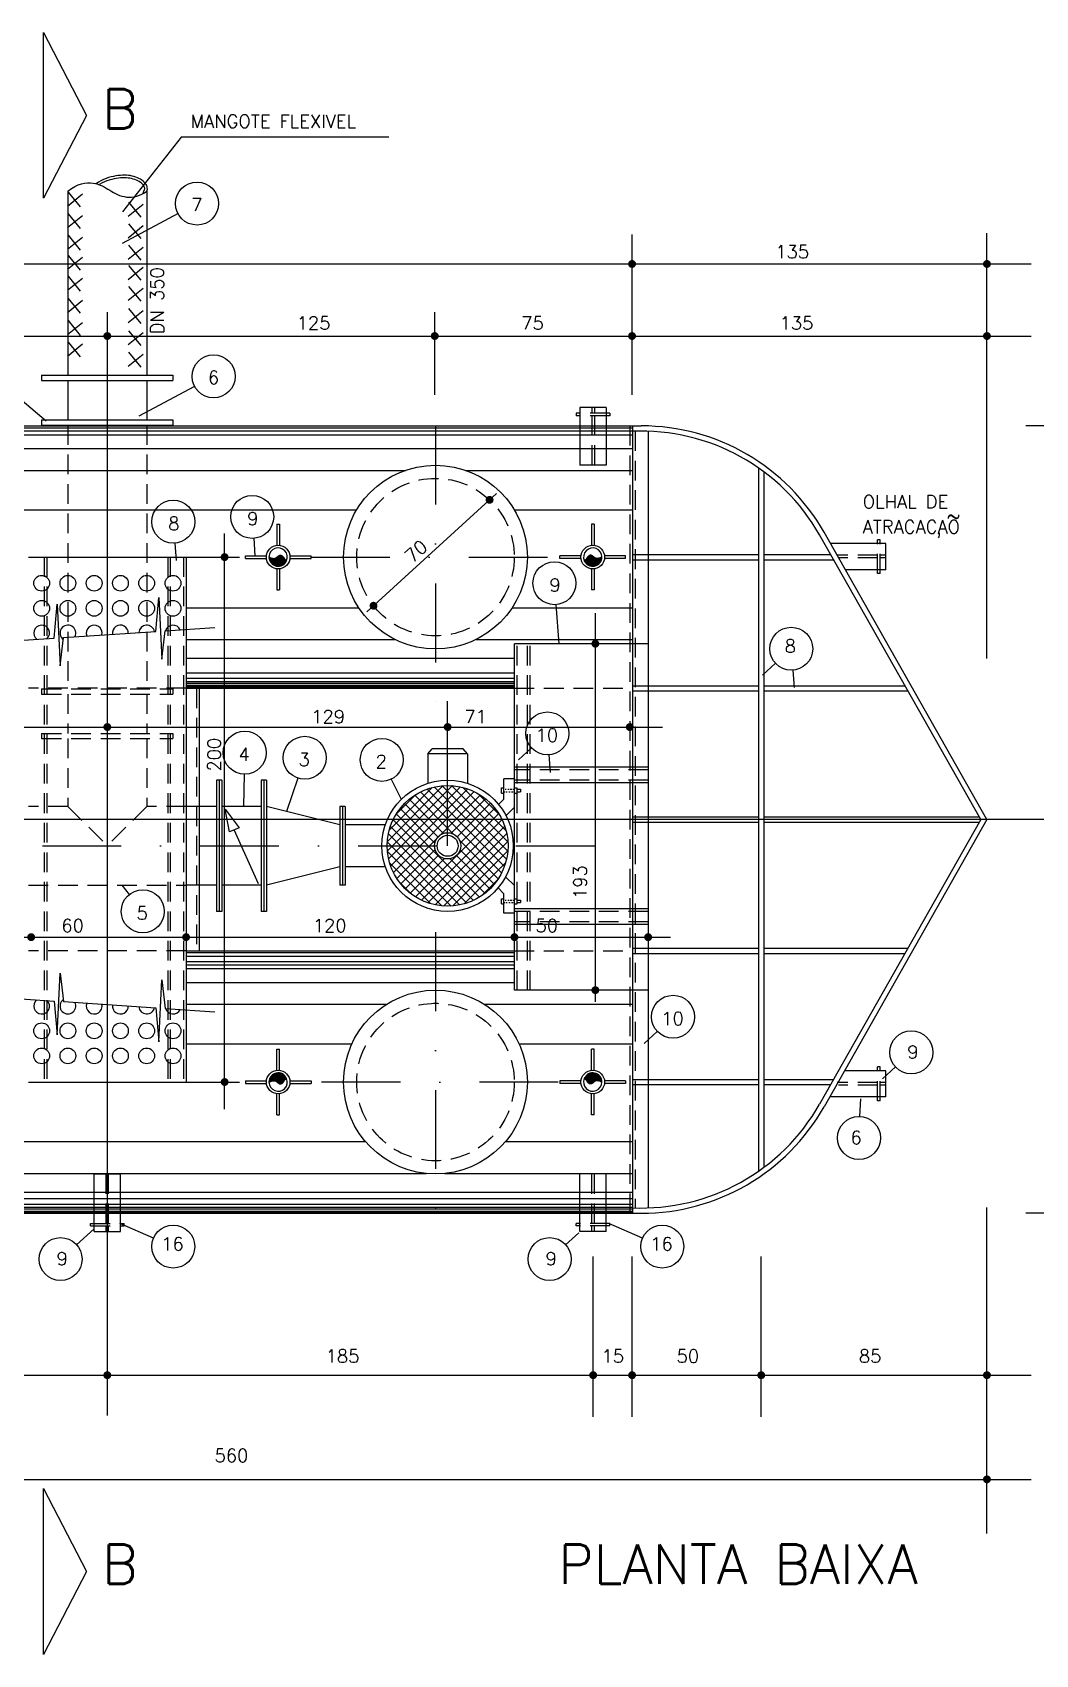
# Model space of a CAD drawing. Extents: x 1474 to 2925, y -572 to 520.
# Drawn here: x 1796 to 2178, y -98 to 520 of the extents above; entities that cross this region are included whole.
import ezdxf

# ---------------------------------------------------------------- set-up
doc = ezdxf.new("R2010")
doc.units = 0
doc.header["$LTSCALE"] = 60
doc.header["$MEASUREMENT"] = 0
doc.linetypes.add('DASHDOT', pattern=[1, 0.5, -0.25, 0, -0.25])
doc.linetypes.add('HIDDEN2', pattern=[0.1875, 0.125, -0.0625])
doc.layers.get('0').update_dxf_attribs({"linetype": 'CONTINUOUS'})
doc.styles.add('ROMANS', font='romans', dxfattribs={"height": 5})

msp = doc.modelspace()

# ---------------------------------------------------------------- linework, layer by layer
at = {"color": 1, "linetype": 'Continuous'}
for p, q in [((1800.37, 456.87), (1800.37, 520.07)), ((1800.37, 520.07), (1816.71, 488.47)), ((1816.71, 488.47), (1800.37, 456.87)), ((1800.37, -34.74), (1816.71, -66.35)), ((1800.37, -97.95), (1800.37, -34.74)), ((1816.71, -66.35), (1800.37, -97.95))]:
    msp.add_line(p, q, dxfattribs=at)
at = {"color": 6, "linetype": 'Continuous'}
for p, q in [((1852.75, 480.12), (1830.51, 451.7)), ((1931.87, 480.12), (1852.75, 480.12)), ((1851.6, 451.04), (1830.36, 439.7)), ((2024.49, 381.98), (2024.49, 443.05)), ((2159.63, 281.56), (2159.63, 443.62)), ((1581.29, 431.86), (2176.49, 431.86)), ((1824.66, 413.56), (1824.66, -6.86)), ((1949.35, 381.98), (1949.35, 413.56)), ((1581.29, 404.41), (2176.49, 404.41)), ((1782.95, 387.6), (1801.32, 372.05)), ((1857.92, 385.19), (1836.68, 373.86)), ((1644.66, 369.48), (2024.63, 369.48)), ((1644.66, 368.3), (2024.63, 368.3)), ((1644.66, 366.82), (2024.63, 366.82)), ((2253.02, 370.18), (2174.4, 370.18)), ((1644.66, 361.5), (2024.63, 361.5)), ((1711.16, 353.22), (1938.1, 353.22)), ((1961.16, 353.22), (2024.63, 353.22)), ((1923.43, 299.27), (1972.9, 344.4)), ((1729.66, 338.15), (1919.59, 338.15)), ((1979.66, 338.15), (2024.63, 338.15)), ((1869.33, 109.79), (1869.33, 329.11)), ((1850.37, 325.51), (1850.84, 318.85)), ((1880.42, 327.34), (1880.9, 320.68)), ((1854.66, 320.18), (1874.94, 320.18)), ((1854.66, 300.9), (1920.41, 300.9)), ((1978.84, 300.9), (2024.63, 300.9)), ((1995.5, 302.07), (1996.57, 287.18)), ((2010.51, 150.74), (2010.51, 298.79)), ((1854.66, 288.78), (1934.17, 288.78)), ((1965.08, 288.78), (2024.63, 288.78)), ((1854.66, 281.68), (1979.7, 281.68)), ((2079.08, 279.72), (2074.13, 275.15)), ((1854.66, 276.06), (1979.7, 276.06)), ((1854.66, 274), (1979.7, 274)), ((1854.66, 272.83), (1979.7, 272.83)), ((1854.66, 272.17), (1979.7, 272.17)), ((2085.68, 277.1), (2086.16, 270.44)), ((1854.66, 271.34), (1979.7, 271.34)), ((1854.66, 270.94), (1979.7, 270.94)), ((1854.66, 270.68), (1979.7, 270.68)), ((1954.26, 210.18), (1954.26, 265.24)), ((1620.37, 255.43), (2036.02, 255.43)), ((1986.22, 247.45), (1981.27, 242.88)), ((1992.82, 244.83), (1993.3, 238.17)), ((1876.82, 237.47), (1876.58, 225.18)), ((1897.23, 235.95), (1892.96, 223.25)), ((1932.81, 235.59), (1936.62, 227.89)), ((1931.32, 211.85), (1952.58, 233.12)), ((1931.33, 208.33), (1956.11, 233.1)), ((1931.79, 205.25), (1959.18, 232.64)), ((1932.03, 216.1), (1948.33, 232.4)), ((1932.57, 202.5), (1961.93, 231.86)), ((1933.62, 200.01), (1964.42, 230.81)), ((1934.73, 222.33), (1942.1, 229.7)), ((1934.9, 197.75), (1966.68, 229.53)), ((1956.55, 214.62), (1941.71, 229.46)), ((1974.82, 199.88), (1943.96, 230.75)), ((1975.88, 202.36), (1946.43, 231.81)), ((1976.69, 205.09), (1949.17, 232.61)), ((1977.17, 208.15), (1952.22, 233.09)), ((1977.21, 211.64), (1955.72, 233.13)), ((1976.55, 215.83), (1959.91, 232.47)), ((1974.08, 221.84), (1965.92, 230)), ((1949.36, 211.2), (1936.17, 224.39)), ((1950.56, 213.54), (1937.83, 226.27)), ((1952.7, 214.93), (1939.67, 227.96)), ((1955.66, 214.98), (1968.73, 228.05)), ((1957.86, 213.64), (1970.59, 226.37)), ((1959.11, 211.36), (1972.25, 224.5)), ((2218.65, 220.16), (1561.83, 220.16)), ((1961.58, 188.38), (1932.45, 217.5)), ((1964.1, 189.39), (1933.47, 220.02)), ((1966.39, 190.64), (1934.72, 222.31)), ((1942, 190.71), (1973.72, 222.43)), ((1944.28, 189.45), (1974.98, 220.16)), ((1946.78, 188.43), (1976.01, 217.65)), ((1955.66, 187.22), (1931.3, 211.59)), ((1958.79, 187.63), (1931.71, 214.71)), ((1949.56, 187.66), (1976.77, 214.88)), ((1952.66, 187.23), (1977.2, 211.77)), ((1973.53, 197.64), (1958.7, 212.47)), ((1952.07, 187.28), (1931.36, 207.99)), ((1936.38, 195.7), (1949.46, 208.78)), ((1938.06, 193.84), (1950.79, 206.57)), ((1939.93, 192.18), (1953.07, 205.32)), ((1968.47, 192.1), (1955.28, 205.28)), ((1956.23, 187.26), (1977.17, 208.21)), ((1970.35, 193.75), (1957.62, 206.48)), ((1972.04, 195.59), (1959.01, 208.63)), ((1947.68, 188.14), (1932.22, 203.6)), ((1960.56, 188.06), (1976.37, 203.87)), ((1833.12, 191.65), (1830.35, 195.18)), ((1940.64, 191.64), (1935.72, 196.56)), ((1967.21, 191.17), (1973.26, 197.23)), ((1614.5, 175.38), (2039.07, 175.38)), ((1854.66, 169.56), (1979.7, 169.56)), ((1854.66, 168.19), (1979.7, 168.19)), ((1854.66, 166.06), (1979.7, 166.06)), ((1854.66, 164.88), (1979.7, 164.88)), ((1854.66, 163.4), (1979.7, 163.4)), ((1854.66, 158.08), (1979.7, 158.08)), ((1854.66, 149.8), (1930.99, 149.8)), ((1968.27, 149.8), (2024.63, 149.8)), ((2034.08, 139.49), (2029.13, 134.92)), ((1854.66, 134.72), (1917.79, 134.72)), ((1981.46, 134.72), (2024.63, 134.72)), ((2124.82, 125.94), (2119.86, 121.37)), ((1854.66, 120.18), (1874.94, 120.18)), ((2111.27, 107.05), (2111.57, 113.78)), ((1726.26, 97.47), (1922.99, 97.47)), ((1976.26, 97.47), (2024.63, 97.47)), ((1624.63, 85.35), (1946.12, 85.35)), ((1953.13, 85.35), (2024.63, 85.35)), ((1644.66, 78.26), (2024.63, 78.26)), ((1644.66, 75.77), (2024.63, 75.77)), ((1644.66, 73.7), (2024.63, 73.7)), ((1644.66, 72.54), (2024.63, 72.54)), ((1644.66, 71.88), (2024.63, 71.88)), ((1644.66, 71.04), (2024.63, 71.04)), ((1644.66, 70.64), (2024.63, 70.64)), ((1644.66, 70.39), (2024.63, 70.39)), ((2159.63, -51.87), (2159.63, 72.41)), ((2253.02, 70.18), (2174.4, 70.18)), ((1812.95, 58.21), (1819.67, 64.29)), ((1842.24, 60.73), (1829.45, 66.25)), ((1999.17, 58.21), (2004.17, 62.73)), ((2028.46, 60.73), (2015.67, 66.25)), ((2009.68, -7.38), (2009.68, 53.69)), ((2024.49, -7.38), (2024.49, 53.69)), ((2073.69, -7.38), (2073.69, 53.69)), ((1581.29, 8.49), (2176.49, 8.49)), ((1581.29, -31.2), (2176.49, -31.2))]:
    msp.add_line(p, q, dxfattribs=at)
at = {"color": 3, "linetype": 'Continuous'}
for p, q in [((1815.2, 458.4), (1809.55, 453.79)), ((1809.66, 459.58), (1809.66, 389.49)), ((1814.45, 453.58), (1809.84, 459.22)), ((1839.66, 459.58), (1839.66, 389.49)), ((1838.29, 454.56), (1832.64, 449.94)), ((1837.54, 449.73), (1832.92, 455.38)), ((1815.2, 450.2), (1809.55, 445.59)), ((1814.45, 445.38), (1809.84, 451.02)), ((1838.29, 446.36), (1832.64, 441.74)), ((1837.54, 441.53), (1832.92, 447.18)), ((1815.2, 442), (1809.55, 437.38)), ((1814.45, 437.17), (1809.84, 442.82)), ((1837.54, 433.33), (1832.92, 438.97)), ((1815.2, 434.31), (1809.55, 429.7)), ((1814.45, 429.49), (1809.84, 435.13)), ((1838.29, 438.15), (1832.64, 433.54)), ((1814.45, 421.54), (1809.84, 427.18)), ((1838.29, 430.46), (1832.64, 425.85)), ((1837.54, 425.64), (1832.92, 431.28)), ((1815.2, 426.36), (1809.55, 421.75)), ((1838.29, 422.52), (1832.64, 417.91)), ((1837.54, 417.7), (1832.92, 423.34)), ((1815.2, 417.91), (1809.55, 413.29)), ((1814.45, 413.08), (1809.84, 418.73)), ((1837.54, 409.24), (1832.92, 414.88)), ((1815.2, 409.45), (1809.55, 404.83)), ((1814.45, 404.62), (1809.84, 410.27)), ((1838.29, 414.06), (1832.64, 409.45)), ((1814.45, 396.42), (1809.84, 402.07)), ((1838.29, 405.6), (1832.64, 400.99)), ((1837.54, 400.78), (1832.92, 406.42)), ((1815.2, 401.25), (1809.55, 396.63)), ((1838.29, 397.4), (1832.64, 392.79)), ((1837.54, 392.58), (1832.92, 398.22)), ((1799.66, 389.49), (1849.66, 389.49)), ((1799.66, 389.49), (1799.66, 387.49)), ((1849.66, 389.49), (1849.66, 387.49)), ((1799.66, 387.49), (1849.66, 387.49)), ((1809.66, 387.49), (1809.66, 372.49)), ((1809.66, 387.49), (1809.66, 372.49)), ((1839.66, 387.49), (1839.66, 372.49)), ((1839.66, 387.49), (1839.66, 372.49)), ((2014.63, 377.18), (2004.63, 377.18)), ((2004.63, 377.18), (2004.63, 355.18)), ((2014.63, 377.18), (2014.63, 355.18)), ((1799.66, 372.49), (1849.66, 372.49)), ((1799.66, 372.49), (1799.66, 370.49)), ((1849.66, 372.49), (1849.66, 370.49)), ((1629.63, 370.18), (2028.01, 370.18)), ((1799.66, 370.49), (1849.66, 370.49)), ((2024.63, 370.18), (2024.63, 70.18)), ((2030.63, 368.13), (2030.63, 72.22)), ((2014.63, 355.18), (2004.63, 355.18)), ((2072.63, 354.16), (2072.63, 86.2)), ((2074.63, 352.71), (2074.63, 87.64)), ((1889.23, 332.68), (1889.23, 324.65)), ((1889.23, 332.68), (1890.23, 332.68)), ((1890.23, 332.68), (1890.23, 324.65)), ((2010.02, 332.68), (2009.02, 332.68)), ((2009.02, 332.68), (2009.02, 324.65)), ((2010.02, 332.68), (2010.02, 324.65)), ((2157.33, 220.18), (2095.87, 328.63)), ((2159.63, 220.18), (2097.61, 329.62)), ((2121.1, 325.36), (2100.02, 325.36)), ((2121.1, 315.36), (2121.1, 325.36)), ((1794.66, 320.18), (1854.66, 320.18)), ((1854.66, 320.18), (1854.66, 120.18)), ((1877.23, 320.68), (1885.26, 320.68)), ((1877.23, 319.68), (1877.23, 320.68)), ((1877.23, 319.68), (1885.26, 319.68)), ((1886.23, 320.08), (1886.41, 320.26)), ((1886.26, 319.75), (1886.62, 320.11)), ((1886.31, 319.44), (1886.84, 319.97)), ((1886.38, 319.16), (1887.08, 319.86)), ((1886.47, 318.9), (1887.35, 319.78)), ((1886.58, 318.66), (1887.64, 319.71)), ((1886.7, 318.42), (1887.96, 319.68)), ((1886.84, 318.21), (1888.33, 319.7)), ((1886.99, 318), (1888.83, 319.85)), ((1887.15, 317.81), (1890.09, 320.75)), ((1887.33, 317.63), (1890.57, 320.88)), ((1887.51, 317.47), (1890.89, 320.84)), ((1887.72, 317.32), (1891.14, 320.74)), ((1887.93, 317.18), (1891.35, 320.6)), ((1888.16, 317.05), (1891.53, 320.42)), ((1888.4, 316.94), (1891.68, 320.22)), ((1888.66, 316.85), (1891.81, 320)), ((1888.94, 316.77), (1891.94, 319.77)), ((1889.23, 316.71), (1892.07, 319.55)), ((1889.23, 315.71), (1889.23, 307.68)), ((1889.56, 316.68), (1892.23, 319.36)), ((1889.91, 316.68), (1892.41, 319.18)), ((1890.23, 315.71), (1890.23, 307.68)), ((1890.31, 316.73), (1892.61, 319.03)), ((1890.77, 316.84), (1892.83, 318.9)), ((1891.38, 317.09), (1892.82, 318.53)), ((1894.2, 320.68), (1902.23, 320.68)), ((1894.2, 319.68), (1902.23, 319.68)), ((1902.23, 319.68), (1902.23, 320.68)), ((1997.02, 319.68), (1997.02, 320.68)), ((2005.05, 320.68), (1997.02, 320.68)), ((2005.05, 319.68), (1997.02, 319.68)), ((2008.48, 316.84), (2006.42, 318.9)), ((2007.87, 317.09), (2006.43, 318.53)), ((2008.94, 316.73), (2006.64, 319.03)), ((2009.34, 316.68), (2006.84, 319.18)), ((2009.7, 316.68), (2007.02, 319.36)), ((2010.02, 316.71), (2007.18, 319.55)), ((2010.32, 316.77), (2007.31, 319.77)), ((2010.59, 316.85), (2007.44, 320)), ((2010.85, 316.94), (2007.57, 320.22)), ((2011.09, 317.05), (2007.72, 320.42)), ((2011.32, 317.18), (2007.9, 320.6)), ((2011.54, 317.32), (2008.11, 320.74)), ((2011.74, 317.47), (2008.37, 320.84)), ((2011.93, 317.63), (2008.68, 320.88)), ((2009.02, 315.71), (2009.02, 307.68)), ((2012.1, 317.81), (2009.16, 320.75)), ((2010.02, 315.71), (2010.02, 307.68)), ((2012.26, 318), (2010.42, 319.85)), ((2012.41, 318.21), (2010.92, 319.7)), ((2012.55, 318.42), (2011.29, 319.68)), ((2012.67, 318.66), (2011.61, 319.71)), ((2012.78, 318.9), (2011.9, 319.78)), ((2012.87, 319.16), (2012.17, 319.86)), ((2012.94, 319.44), (2012.41, 319.97)), ((2012.99, 319.75), (2012.64, 320.11)), ((2013.02, 320.08), (2012.84, 320.26)), ((2022.02, 320.68), (2013.99, 320.68)), ((2022.02, 319.68), (2013.99, 319.68)), ((2022.02, 319.68), (2022.02, 320.68)), ((2024.63, 321.18), (2072.63, 321.18)), ((2024.63, 319.18), (2072.63, 319.18)), ((2074.63, 321.18), (2100.09, 321.18)), ((2074.63, 319.18), (2101.23, 319.18)), ((2121.1, 315.36), (2105.69, 315.36)), ((1843.14, 291.88), (1844.32, 304.79)), ((1844.32, 304.79), (1845.48, 281.27)), ((1889.23, 307.68), (1890.23, 307.68)), ((2010.02, 307.68), (2009.02, 307.68)), ((1804.41, 289.3), (1805.58, 302.22)), ((1805.58, 302.22), (1806.75, 278.69)), ((1808.01, 289.54), (1843.14, 291.88)), ((1845.48, 281.27), (1846.74, 292.12)), ((1846.74, 292.12), (1865.59, 293.37)), ((1782.68, 287.86), (1804.41, 289.3)), ((1806.75, 278.69), (1808.01, 289.54)), ((2029.7, 287.18), (1979.7, 287.18)), ((2029.7, 287.18), (1979.7, 287.18)), ((1979.7, 155.18), (1979.7, 287.18)), ((2030.63, 287.18), (2024.63, 287.18)), ((1854.66, 270.18), (1979.7, 270.18)), ((1859.66, 270.18), (1859.66, 170.18)), ((2024.63, 271.18), (2072.63, 271.18)), ((2024.63, 269.18), (2072.63, 269.18)), ((2074.63, 271.18), (2128.43, 271.18)), ((2074.63, 269.18), (2129.56, 269.18)), ((1799.66, 253.01), (1799.66, 251.01)), ((1946.76, 245.18), (1948.34, 247.18)), ((1946.76, 245.18), (1946.76, 234.03)), ((1961.76, 245.18), (1946.76, 245.18)), ((1960.17, 247.18), (1948.34, 247.18)), ((1961.76, 245.18), (1960.17, 247.18)), ((1961.76, 245.18), (1961.76, 234.03)), ((1868.26, 235.18), (1866.26, 235.18)), ((1866.26, 235.18), (1866.26, 185.18)), ((1867.26, 235.18), (1867.26, 185.18)), ((1868.26, 235.18), (1868.26, 185.18)), ((1883.26, 235.18), (1883.26, 185.18)), ((1885.26, 235.18), (1883.26, 235.18)), ((1884.26, 235.18), (1884.26, 185.18)), ((1885.26, 235.18), (1885.26, 185.18)), ((1979.7, 235.68), (1975.7, 235.68)), ((1975.7, 227.94), (1975.7, 235.68)), ((2030.63, 240.18), (1979.7, 240.18)), ((1974.71, 232.25), (1975.7, 232.25)), ((1974.71, 230.25), (1974.71, 232.25)), ((1974.71, 230.25), (1975.71, 230.25)), ((1975.7, 230.03), (1975.7, 232.25)), ((1975.7, 231.75), (1975.84, 231.75)), ((1975.7, 230.75), (1976.06, 230.75)), ((1976.11, 231.75), (1976.6, 231.75)), ((1976.4, 230.75), (1976.89, 230.75)), ((1977.16, 231.75), (1977.65, 231.75)), ((1977.59, 230.75), (1978.13, 230.75)), ((1978.13, 231.75), (1978.89, 231.75)), ((1978.54, 230.75), (1979.16, 230.75)), ((1979.16, 231.75), (1979.7, 231.75)), ((1979.43, 230.75), (1979.7, 230.75)), ((2030.63, 234.18), (1979.7, 234.18)), ((1979.7, 232.25), (1980.69, 232.25)), ((1979.7, 230.25), (1980.7, 230.25)), ((1980.69, 230.03), (1980.69, 232.25)), ((1980.69, 231.75), (1981.99, 231.75)), ((1980.69, 230.75), (1981.99, 230.75)), ((1981.99, 231.75), (1981.99, 230.75)), ((1866.26, 225.18), (1854.66, 225.18)), ((1883.26, 225.18), (1868.26, 225.18)), ((1871.21, 215.46), (1869.56, 224.08)), ((1869.56, 224.08), (1874.86, 217.08)), ((1913.26, 218.18), (1885.26, 225.18)), ((1913.26, 225.18), (1913.26, 195.18)), ((1915.26, 225.18), (1913.26, 225.18)), ((1914.26, 225.18), (1914.26, 195.18)), ((1915.26, 225.18), (1915.26, 195.18)), ((1973.67, 225.92), (1975.7, 227.94)), ((1976.47, 221.65), (1979.7, 224.87)), ((1874.86, 217.08), (1871.21, 215.46)), ((1930.57, 218.18), (1915.26, 218.18)), ((2024.63, 221.18), (2072.63, 221.18)), ((2024.63, 219.18), (2072.63, 219.18)), ((2074.63, 221.18), (2156.76, 221.18)), ((2074.63, 219.18), (2156.76, 219.18)), ((2157.33, 220.18), (2095.87, 111.72)), ((2159.63, 220.18), (2097.61, 110.74)), ((1882.19, 195.69), (1873.03, 216.27)), ((1913.26, 202.18), (1885.26, 195.18)), ((1930.57, 202.18), (1915.26, 202.18)), ((1979.7, 195.01), (1976.31, 198.4)), ((1866.26, 195.18), (1854.66, 195.18)), ((1883.26, 195.18), (1868.26, 195.18)), ((1915.26, 195.18), (1913.26, 195.18)), ((1975.7, 191.94), (1973.46, 194.17)), ((1975.7, 184.57), (1975.7, 191.94)), ((1974.71, 188.03), (1974.71, 190.03)), ((1974.71, 190.03), (1975.7, 190.03)), ((1974.71, 188.03), (1975.71, 188.03)), ((1975.7, 187.81), (1975.7, 190.03)), ((1975.7, 189.53), (1975.84, 189.53)), ((1975.7, 188.53), (1976.06, 188.53)), ((1976.11, 189.53), (1976.6, 189.53)), ((1976.4, 188.53), (1976.89, 188.53)), ((1977.16, 189.53), (1977.65, 189.53)), ((1977.59, 188.53), (1978.13, 188.53)), ((1978.13, 189.53), (1978.89, 189.53)), ((1978.54, 188.53), (1979.16, 188.53)), ((1979.16, 189.53), (1979.7, 189.53)), ((1979.43, 188.53), (1979.7, 188.53)), ((1979.7, 190.03), (1980.69, 190.03)), ((1979.7, 188.03), (1980.7, 188.03)), ((2030.63, 186.18), (1979.7, 186.18)), ((1980.69, 188.03), (1980.69, 190.03)), ((1980.69, 189.53), (1981.99, 189.53)), ((1980.69, 188.53), (1981.99, 188.53)), ((1981.99, 189.53), (1981.99, 188.53)), ((1868.26, 185.18), (1866.26, 185.18)), ((1885.26, 185.18), (1883.26, 185.18)), ((1979.7, 184.57), (1975.7, 184.57)), ((2030.63, 180.18), (1979.7, 180.18)), ((1854.66, 170.18), (1979.7, 170.18)), ((2024.63, 171.18), (2072.63, 171.18)), ((2024.63, 169.18), (2072.63, 169.18)), ((2074.63, 171.18), (2129.56, 171.18)), ((2074.63, 169.18), (2128.43, 169.18)), ((1805.58, 138.13), (1806.75, 161.66)), ((1806.75, 161.66), (1808.01, 150.81)), ((1844.32, 135.56), (1845.48, 159.09)), ((1845.48, 159.09), (1846.74, 148.24)), ((2030.63, 155.18), (1979.7, 155.18)), ((1782.68, 152.49), (1804.41, 151.05)), ((1804.41, 151.05), (1805.58, 138.13)), ((1808.01, 150.81), (1843.14, 148.48)), ((1843.14, 148.48), (1844.32, 135.56)), ((1846.74, 148.24), (1865.59, 146.99)), ((1889.23, 132.68), (1890.23, 132.68)), ((1889.23, 124.65), (1889.23, 132.68)), ((1890.23, 124.65), (1890.23, 132.68)), ((2009.02, 124.65), (2009.02, 132.68)), ((2010.02, 132.68), (2009.02, 132.68)), ((2010.02, 124.65), (2010.02, 132.68)), ((1889.23, 123.64), (1892.07, 120.8)), ((1889.56, 123.67), (1892.23, 121)), ((1889.91, 123.67), (1892.41, 121.17)), ((1890.31, 123.63), (1892.61, 121.33)), ((2008.94, 123.63), (2006.64, 121.33)), ((2009.34, 123.67), (2006.84, 121.17)), ((2009.7, 123.67), (2007.02, 121)), ((2010.02, 123.64), (2007.18, 120.8)), ((2121.1, 124.51), (2105.42, 124.51)), ((2121.1, 114.51), (2121.1, 124.51)), ((1794.66, 120.18), (1854.66, 120.18)), ((1877.23, 120.68), (1877.23, 119.68)), ((1877.23, 120.68), (1885.26, 120.68)), ((1877.23, 119.68), (1885.26, 119.68)), ((1886.23, 120.28), (1886.41, 120.1)), ((1886.26, 120.61), (1886.62, 120.25)), ((1886.31, 120.91), (1886.84, 120.38)), ((1886.38, 121.19), (1887.08, 120.49)), ((1886.47, 121.45), (1887.35, 120.58)), ((1886.58, 121.7), (1887.64, 120.64)), ((1886.7, 121.93), (1887.96, 120.67)), ((1886.84, 122.15), (1888.33, 120.66)), ((1886.99, 122.35), (1888.83, 120.51)), ((1887.15, 122.54), (1890.09, 119.61)), ((1887.33, 122.72), (1890.57, 119.47)), ((1887.51, 122.89), (1890.89, 119.52)), ((1887.72, 123.04), (1891.14, 119.62)), ((1887.93, 123.18), (1891.35, 119.76)), ((1888.16, 123.3), (1891.53, 119.93)), ((1888.4, 123.41), (1891.68, 120.14)), ((1888.66, 123.51), (1891.81, 120.36)), ((1888.94, 123.59), (1891.94, 120.58)), ((1890.77, 123.52), (1892.83, 121.46)), ((1891.38, 123.27), (1892.82, 121.82)), ((1894.2, 120.68), (1902.23, 120.68)), ((1894.2, 119.68), (1902.23, 119.68)), ((1902.23, 120.68), (1902.23, 119.68)), ((1997.02, 120.68), (1997.02, 119.68)), ((2005.05, 120.68), (1997.02, 120.68)), ((2005.05, 119.68), (1997.02, 119.68)), ((2008.48, 123.52), (2006.42, 121.46)), ((2007.87, 123.27), (2006.43, 121.82)), ((2010.32, 123.59), (2007.31, 120.58)), ((2010.59, 123.51), (2007.44, 120.36)), ((2010.85, 123.41), (2007.57, 120.14)), ((2011.09, 123.3), (2007.72, 119.93)), ((2011.32, 123.18), (2007.9, 119.76)), ((2011.54, 123.04), (2008.11, 119.62)), ((2011.74, 122.89), (2008.37, 119.52)), ((2011.93, 122.72), (2008.68, 119.47)), ((2012.1, 122.54), (2009.16, 119.61)), ((2012.26, 122.35), (2010.42, 120.51)), ((2012.41, 122.15), (2010.92, 120.66)), ((2012.55, 121.93), (2011.29, 120.67)), ((2012.67, 121.7), (2011.61, 120.64)), ((2012.78, 121.45), (2011.9, 120.58)), ((2012.87, 121.19), (2012.17, 120.49)), ((2012.94, 120.91), (2012.41, 120.38)), ((2012.99, 120.61), (2012.64, 120.25)), ((2013.02, 120.28), (2012.84, 120.1)), ((2022.02, 120.68), (2013.99, 120.68)), ((2022.02, 119.68), (2013.99, 119.68)), ((2022.02, 120.68), (2022.02, 119.68)), ((2024.63, 121.18), (2072.63, 121.18)), ((2024.63, 119.18), (2072.63, 119.18)), ((2074.63, 121.18), (2101.23, 121.18)), ((2074.63, 119.18), (2100.09, 119.18)), ((1889.23, 107.68), (1889.23, 115.71)), ((1890.23, 107.68), (1890.23, 115.71)), ((2009.02, 107.68), (2009.02, 115.71)), ((2010.02, 107.68), (2010.02, 115.71)), ((2121.1, 114.51), (2099.75, 114.51)), ((1889.23, 107.68), (1890.23, 107.68)), ((2010.02, 107.68), (2009.02, 107.68)), ((1819.67, 63.18), (1819.67, 85.18)), ((1819.67, 85.18), (1829.67, 85.18)), ((1829.67, 63.18), (1829.67, 85.18)), ((2014.63, 85.18), (2004.63, 85.18)), ((2004.63, 63.18), (2004.63, 85.18)), ((2014.63, 63.18), (2014.63, 85.18)), ((1629.63, 70.18), (2028.01, 70.18)), ((1819.67, 63.18), (1829.67, 63.18)), ((2014.63, 63.18), (2004.63, 63.18))]:
    msp.add_line(p, q, dxfattribs=at)
at = {"color": 3, "linetype": 'HIDDEN2'}
for p, q in [((2009.13, 377.18), (2009.13, 375.02)), ((2010.13, 377.18), (2010.13, 375.02)), ((2016.08, 375.02), (2003.23, 375.02)), ((2003.23, 375.02), (2003.23, 374.02)), ((2016.08, 374.02), (2003.23, 374.02)), ((2009.13, 374.02), (2009.13, 355.18)), ((2010.13, 374.02), (2010.13, 355.18)), ((2016.08, 375.02), (2016.08, 374.02)), ((1809.66, 370.49), (1809.66, 270.01)), ((1839.66, 370.49), (1839.66, 270.01)), ((2023.63, 370.18), (2023.63, 70.18)), ((2025.63, 368.14), (2025.63, 72.21)), ((2118.94, 326.75), (2117.94, 326.75)), ((2117.94, 313.9), (2117.94, 326.75)), ((2118.94, 313.9), (2118.94, 326.75)), ((1800.66, 320.18), (1800.66, 120.18)), ((1801.66, 320.18), (1801.66, 120.18)), ((1847.66, 320.18), (1847.66, 120.18)), ((1848.66, 320.18), (1848.66, 120.18)), ((1853.66, 320.18), (1853.66, 120.18)), ((2117.94, 320.86), (2102.57, 320.86)), ((2117.94, 319.86), (2103.14, 319.86)), ((2121.1, 320.86), (2118.94, 320.86)), ((2121.1, 319.86), (2118.94, 319.86)), ((2118.94, 313.9), (2117.94, 313.9)), ((1980.7, 155.18), (1980.7, 287.18)), ((1984.7, 155.18), (1984.7, 287.18)), ((1985.7, 155.18), (1985.7, 287.18)), ((1854.66, 270.18), (1794.66, 270.18)), ((1799.66, 270.01), (1799.66, 268.01)), ((1799.66, 270.01), (1849.66, 270.01)), ((1799.66, 268.01), (1849.66, 268.01)), ((1809.66, 268.01), (1809.66, 253.01)), ((1839.66, 268.01), (1839.66, 253.01)), ((1849.66, 270.01), (1849.66, 268.01)), ((1858.66, 270.18), (1858.66, 170.18)), ((1979.7, 270.18), (2024.63, 270.18)), ((1799.66, 253.01), (1849.66, 253.01)), ((1799.66, 251.01), (1849.66, 251.01)), ((1809.66, 251.01), (1809.66, 225.18)), ((1839.66, 251.01), (1839.66, 225.18)), ((1849.66, 253.01), (1849.66, 251.01)), ((2030.63, 239.18), (1979.7, 239.18)), ((2030.63, 235.18), (1979.7, 235.18)), ((1809.66, 225.18), (1794.66, 225.18)), ((1809.66, 225.18), (1824.66, 210.18)), ((1839.66, 225.18), (1824.66, 210.18)), ((1854.66, 225.18), (1839.66, 225.18)), ((1794.66, 195.18), (1854.66, 195.18)), ((2030.63, 185.18), (1979.7, 185.18)), ((2030.63, 181.18), (1979.7, 181.18)), ((1854.66, 170.18), (1794.66, 170.18)), ((1979.7, 170.18), (2024.63, 170.18)), ((2117.94, 113.06), (2117.94, 125.91)), ((2118.94, 125.91), (2117.94, 125.91)), ((2118.94, 113.06), (2118.94, 125.91)), ((2117.94, 120.01), (2102.57, 120.01)), ((2117.94, 119.01), (2103.14, 119.01)), ((2121.1, 120.01), (2118.94, 120.01)), ((2121.1, 119.01), (2118.94, 119.01)), ((2118.94, 113.06), (2117.94, 113.06)), ((1824.17, 66.34), (1824.17, 85.18)), ((1825.17, 66.34), (1825.17, 85.18)), ((2009.13, 66.34), (2009.13, 85.18)), ((2010.13, 66.34), (2010.13, 85.18)), ((1818.22, 65.34), (1818.22, 66.34)), ((1818.22, 66.34), (1831.07, 66.34)), ((1818.22, 65.34), (1831.07, 65.34)), ((1824.17, 63.18), (1824.17, 65.34)), ((1825.17, 63.18), (1825.17, 65.34)), ((1831.07, 65.34), (1831.07, 66.34)), ((2016.08, 66.34), (2003.23, 66.34)), ((2003.23, 65.34), (2003.23, 66.34)), ((2016.08, 65.34), (2003.23, 65.34)), ((2009.13, 63.18), (2009.13, 65.34)), ((2010.13, 63.18), (2010.13, 65.34)), ((2016.08, 65.34), (2016.08, 66.34))]:
    msp.add_line(p, q, dxfattribs=at)
at = {"color": 6, "linetype": 'DASHDOT'}
for p, q in [((1949.63, 370.18), (1949.63, 262.3)), ((1902.23, 320.18), (1997.02, 320.18)), ((1619.63, 210.18), (2028.01, 210.18)), ((1949.63, 177.22), (1949.63, 70.18)), ((1996.35, 120.18), (1901.4, 120.18))]:
    msp.add_line(p, q, dxfattribs=at)
at = {"color": 3, "linetype": 'Continuous'}
for points in [[(1839.66, 459.58), (1839.83, 459.97), (1839.91, 460.38), (1839.9, 460.81), (1839.82, 461.25), (1839.66, 461.7), (1839.43, 462.14), (1839.13, 462.58), (1838.76, 463), (1838.33, 463.4), (1837.85, 463.77), (1837.31, 464.11), (1836.73, 464.43), (1836.11, 464.72), (1835.47, 464.97), (1834.8, 465.19), (1834.11, 465.37), (1833.41, 465.51), (1832.69, 465.61), (1831.96, 465.67), (1831.21, 465.69), (1830.43, 465.67), (1829.63, 465.62), (1828.8, 465.53), (1827.93, 465.4), (1827.02, 465.24), (1826.09, 465.03), (1825.13, 464.77), (1824.17, 464.45), (1823.21, 464.06), (1822.26, 463.6), (1821.33, 463.05), (1820.43, 462.42)], [(1838.17, 458.61), (1838.86, 460.26), (1838.9, 460.47), (1838.9, 460.72), (1838.85, 460.99), (1838.74, 461.3), (1838.57, 461.63), (1838.34, 461.96), (1838.05, 462.3), (1837.69, 462.63), (1837.27, 462.95), (1836.8, 463.25), (1836.28, 463.54), (1835.72, 463.8), (1835.13, 464.03), (1834.52, 464.23), (1833.88, 464.39), (1833.24, 464.52), (1832.58, 464.61), (1831.91, 464.67), (1831.21, 464.69), (1830.48, 464.67), (1829.72, 464.62), (1828.92, 464.54), (1828.09, 464.42), (1827.22, 464.26), (1826.33, 464.06), (1825.42, 463.81), (1824.52, 463.51), (1823.62, 463.15), (1822.73, 462.72), (1821.87, 462.21), (1821.63, 462.04)], [(1809.66, 459.58), (1810.99, 460.62), (1812.29, 461.43), (1813.57, 462.03), (1814.8, 462.44), (1815.99, 462.69), (1817.13, 462.79), (1818.22, 462.78), (1819.23, 462.67), (1820.18, 462.49), (1821.07, 462.24), (1821.9, 461.94), (1822.69, 461.59), (1823.45, 461.2), (1824.18, 460.79), (1824.9, 460.36), (1825.61, 459.93), (1826.33, 459.49), (1827.06, 459.07), (1827.8, 458.67), (1828.57, 458.3), (1829.36, 457.98), (1830.19, 457.71), (1831.05, 457.51), (1831.96, 457.37), (1832.91, 457.33), (1833.9, 457.37), (1834.9, 457.5), (1835.91, 457.72), (1836.9, 458.04), (1837.87, 458.45), (1838.79, 458.96), (1839.66, 459.58)], [(1886.24, 320.42), (1886.46, 320.22), (1886.7, 320.04), (1886.96, 319.91), (1887.23, 319.81), (1887.51, 319.73), (1887.77, 319.69), (1888.03, 319.68), (1888.26, 319.69), (1888.47, 319.72), (1888.66, 319.78), (1888.83, 319.85), (1888.98, 319.93), (1889.12, 320.02), (1889.25, 320.12), (1889.37, 320.23), (1889.49, 320.33), (1889.61, 320.43), (1889.73, 320.53), (1889.86, 320.62), (1889.99, 320.7), (1890.11, 320.76), (1890.24, 320.82), (1890.37, 320.86), (1890.51, 320.88), (1890.64, 320.88), (1890.78, 320.87), (1890.91, 320.83), (1891.04, 320.79), (1891.16, 320.72), (1891.28, 320.65), (1891.4, 320.56), (1891.5, 320.46), (1891.59, 320.34), (1891.68, 320.23), (1891.75, 320.1), (1891.83, 319.97), (1891.9, 319.84), (1891.97, 319.72), (1892.05, 319.59), (1892.13, 319.48), (1892.22, 319.37), (1892.31, 319.27), (1892.41, 319.18), (1892.51, 319.1), (1892.62, 319.02), (1892.73, 318.95), (1892.85, 318.89), (1892.96, 318.84)], [(2013.01, 320.42), (2012.79, 320.22), (2012.55, 320.04), (2012.29, 319.91), (2012.02, 319.81), (2011.74, 319.73), (2011.48, 319.69), (2011.22, 319.68), (2010.99, 319.69), (2010.78, 319.72), (2010.59, 319.78), (2010.42, 319.85), (2010.27, 319.93), (2010.13, 320.02), (2010.01, 320.12), (2009.88, 320.23), (2009.76, 320.33), (2009.64, 320.43), (2009.52, 320.53), (2009.39, 320.62), (2009.27, 320.7), (2009.14, 320.76), (2009.01, 320.82), (2008.88, 320.86), (2008.74, 320.88), (2008.61, 320.88), (2008.48, 320.87), (2008.34, 320.83), (2008.21, 320.79), (2008.09, 320.72), (2007.97, 320.65), (2007.85, 320.56), (2007.75, 320.46), (2007.66, 320.34), (2007.58, 320.23), (2007.5, 320.1), (2007.42, 319.97), (2007.35, 319.84), (2007.28, 319.72), (2007.2, 319.59), (2007.12, 319.48), (2007.04, 319.37), (2006.94, 319.27), (2006.84, 319.18), (2006.74, 319.1), (2006.63, 319.02), (2006.52, 318.95), (2006.4, 318.89), (2006.29, 318.84)], [(1886.24, 119.93), (1886.46, 120.14), (1886.7, 120.31), (1886.96, 120.45), (1887.23, 120.55), (1887.51, 120.62), (1887.77, 120.66), (1888.03, 120.68), (1888.26, 120.67), (1888.47, 120.63), (1888.66, 120.58), (1888.83, 120.51), (1888.98, 120.43), (1889.12, 120.33), (1889.25, 120.23), (1889.37, 120.13), (1889.49, 120.03), (1889.61, 119.92), (1889.73, 119.83), (1889.86, 119.74), (1889.99, 119.66), (1890.11, 119.59), (1890.24, 119.54), (1890.37, 119.5), (1890.51, 119.48), (1890.64, 119.47), (1890.78, 119.49), (1890.91, 119.52), (1891.04, 119.57), (1891.16, 119.63), (1891.28, 119.71), (1891.4, 119.8), (1891.5, 119.9), (1891.59, 120.01), (1891.68, 120.13), (1891.75, 120.26), (1891.83, 120.38), (1891.9, 120.51), (1891.97, 120.64), (1892.05, 120.76), (1892.13, 120.88), (1892.22, 120.98), (1892.31, 121.08), (1892.41, 121.17), (1892.51, 121.26), (1892.62, 121.33), (1892.73, 121.4), (1892.85, 121.46), (1892.96, 121.52)], [(2013.01, 119.93), (2012.79, 120.14), (2012.55, 120.31), (2012.29, 120.45), (2012.02, 120.55), (2011.74, 120.62), (2011.48, 120.66), (2011.22, 120.68), (2010.99, 120.67), (2010.78, 120.63), (2010.59, 120.58), (2010.42, 120.51), (2010.27, 120.43), (2010.13, 120.33), (2010.01, 120.23), (2009.88, 120.13), (2009.76, 120.03), (2009.64, 119.92), (2009.52, 119.83), (2009.39, 119.74), (2009.27, 119.66), (2009.14, 119.59), (2009.01, 119.54), (2008.88, 119.5), (2008.74, 119.48), (2008.61, 119.47), (2008.48, 119.49), (2008.34, 119.52), (2008.21, 119.57), (2008.09, 119.63), (2007.97, 119.71), (2007.85, 119.8), (2007.75, 119.9), (2007.66, 120.01), (2007.58, 120.13), (2007.5, 120.26), (2007.42, 120.38), (2007.35, 120.51), (2007.28, 120.64), (2007.2, 120.76), (2007.12, 120.88), (2007.04, 120.98), (2006.94, 121.08), (2006.84, 121.17), (2006.74, 121.26), (2006.63, 121.33), (2006.52, 121.4), (2006.4, 121.46), (2006.29, 121.52)]]:
    msp.add_lwpolyline(points, dxfattribs=at)
at = {"color": 6, "linetype": 'Continuous', "const_width": 1.5}
for points in [[(2023.74, 431.86, 1), (2025.24, 431.86, 1)], [(2158.88, 431.86, 1), (2160.38, 431.86, 1)], [(1823.91, 404.41, 1), (1825.41, 404.41, 1)], [(1948.6, 404.41, 1), (1950.1, 404.41, 1)], [(2023.74, 404.41, 1), (2025.24, 404.41, 1)], [(2158.88, 404.41, 1), (2160.38, 404.41, 1)], [(1969.49, 341.98, 1), (1970.99, 341.98, 1)], [(1868.58, 320.18, 1), (1870.08, 320.18, 1)], [(1925.28, 301.65, 1), (1926.78, 301.65, 1)], [(2009.76, 287.18, 1), (2011.26, 287.18, 1)], [(1823.91, 255.43, 1), (1825.41, 255.43, 1)], [(1953.51, 255.43, 1), (1955.01, 255.43, 1)], [(2022.88, 255.43, 1), (2024.38, 255.43, 1)], [(1794.91, 175.38, 1), (1796.41, 175.38, 1)], [(1853.91, 175.38, 1), (1855.41, 175.38, 1)], [(1978.95, 175.38, 1), (1980.45, 175.38, 1)], [(2029.88, 175.38, 1), (2031.38, 175.38, 1)], [(2009.76, 155.18, 1), (2011.26, 155.18, 1)], [(1868.58, 120.18, 1), (1870.08, 120.18, 1)], [(1823.91, 8.49, 1), (1825.41, 8.49, 1)], [(2008.93, 8.49, 1), (2010.43, 8.49, 1)], [(2023.74, 8.49, 1), (2025.24, 8.49, 1)], [(2072.94, 8.49, 1), (2074.44, 8.49, 1)], [(2158.88, 8.49, 1), (2160.38, 8.49, 1)], [(2158.88, -31.2, 1), (2160.38, -31.2, 1)]]:
    msp.add_lwpolyline(points, format="xyb", close=True, dxfattribs=at)
at = {"color": 6, "linetype": 'Continuous'}
for centre in [(1858.82, 454.89), (1865.14, 389.05), (1849.78, 333.67), (1879.83, 335.51), (1994.92, 310.24), (2085.09, 285.27), (1992.24, 253), (1876.98, 245.66), (1899.84, 243.71), (1929.18, 242.93), (1838.18, 185.21), (2040.09, 145.04), (2130.83, 131.49), (2110.9, 98.87), (1849.75, 57.49), (2035.98, 57.49), (1806.87, 52.73), (1993.1, 52.73)]:
    msp.add_circle(centre, 8.19, dxfattribs=at)
at = {"color": 3, "linetype": 'Continuous'}
for centre, radius in [((1949.63, 320.18), 35), ((1889.73, 320.18), 4.5), ((2009.52, 320.18), 4.5), ((1799.66, 310.22), 3), ((1809.66, 310.22), 3), ((1819.66, 310.22), 3), ((1829.66, 310.22), 3), ((1839.66, 310.22), 3), ((1849.66, 310.22), 3), ((1799.66, 300.66), 3), ((1809.66, 300.66), 3), ((1819.66, 300.66), 3), ((1829.66, 300.66), 3), ((1839.66, 300.66), 3), ((1849.66, 300.66), 3), ((1954.26, 210.18), 25), ((1954.26, 210.18), 23), ((1954.26, 210.18), 5), ((1954.26, 210.18), 4), ((1949.63, 120.18), 35), ((1799.66, 139.69), 3), ((1809.66, 139.69), 3), ((1819.66, 139.69), 3), ((1829.66, 139.69), 3), ((1839.66, 139.69), 3), ((1849.66, 139.69), 3), ((1799.66, 130.13), 3), ((1809.66, 130.13), 3), ((1819.66, 130.13), 3), ((1829.66, 130.13), 3), ((1839.66, 130.13), 3), ((1849.66, 130.13), 3), ((1889.73, 120.18), 4.5), ((2009.52, 120.18), 4.5)]:
    msp.add_circle(centre, radius, dxfattribs=at)
at = {"color": 3, "linetype": 'HIDDEN2'}
for centre in [(1949.63, 320.18), (1949.63, 120.18)]:
    msp.add_circle(centre, 30, dxfattribs=at)
at = {"color": 3, "linetype": 'Continuous'}
for centre, radius, start, end in [((2028.01, 290.18), 78, 29.53878, 92.48481), ((2028.01, 290.18), 80, 29.53878, 90), ((1889.73, 320.18), 3.5, 337.33929, 178.3505), ((2009.52, 320.18), 3.5, 1.6495, 202.66071), ((1889.73, 320.18), 3.5, 179.30564, 337.12154), ((2009.52, 320.18), 3.5, 202.87846, 0.69436), ((1799.66, 291.26), 3, 314.87329, 232.72731), ((1809.66, 291.26), 3, 331.5958, 234.56865), ((1819.66, 291.26), 3, 345.61976, 201.98084), ((1829.66, 291.26), 3, 358.57445, 189.02615), ((1839.66, 291.26), 3, 11.26114, 176.33946), ((1849.66, 291.26), 3, 24.33527, 163.26533), ((1799.66, 149.1), 3, 127.27269, 45.12671), ((1809.66, 149.1), 3, 125.43135, 28.4042), ((1819.66, 149.1), 3, 158.01916, 14.38024), ((1829.66, 149.1), 3, 170.97385, 1.42555), ((1839.66, 149.1), 3, 183.66054, 348.73886), ((1849.66, 149.1), 3, 196.73467, 335.66473), ((1889.73, 120.18), 3.5, 22.87846, 180.69436), ((2009.52, 120.18), 3.5, 359.30564, 157.12154), ((1889.73, 120.18), 3.5, 181.6495, 22.66071), ((2009.52, 120.18), 3.5, 157.33929, 358.3505), ((2028.01, 150.18), 78, 267.51519, 330.46122), ((2028.01, 150.18), 80, 270, 330.46122)]:
    msp.add_arc(centre, radius, start, end, dxfattribs=at)

# ---------------------------------------------------------------- texts
at = {"color": 1, "linetype": 'Continuous', "style": 'ROMANS'}
for s, p in [('B', (1822.7, 483.45)), ('B', (1822.7, -70.96)), ('PLANTA BAIXA', (1996.39, -70.96))]:
    msp.add_text(s, height=15, dxfattribs=at).set_placement(p)
at = {"color": 3, "linetype": 'Continuous', "style": 'ROMANS'}
for s, p in [('MANGOTE FLEXIVEL', (1856.37, 483.74)), ('7', (1856.64, 451.93)), ('135', (2079.03, 434.01)), ('125', (1896.78, 406.85)), ('75', (1982.31, 406.85)), ('135', (2080.67, 406.85)), ('6', (1862.96, 386.09)), ('OLHAL DE', (2112.3, 338.78)), ('8', (1847.88, 330.48)), ('9', (1877.93, 332.31)), ('ATRACACAO', (2112.3, 329.22)), ('~', (2144.36, 333.41)), (',', (2140.17, 329.06)), ('9', (1993.01, 307.04)), ('8', (2082.61, 283.8)), ('129', (1902.31, 256.88)), ('71', (1960.62, 256.88)), ('10', (1987.74, 249.8)), ('4', (1874.62, 242.5)), ('3', (1897.49, 240.55)), ('2', (1926.82, 239.77)), ('5', (1835.83, 182.05)), ('60', (1807.18, 177.28)), ('120', (1902.92, 177.28)), ('50', (1987.72, 177.28)), ('10', (2035.59, 141.85)), ('9', (2129.3, 129.14)), ('6', (2107.67, 96.52)), ('16', (1845.19, 56)), ('16', (2031.41, 56)), ('9', (1805.34, 50.38)), ('9', (1991.56, 50.38)), ('185', (1907.81, 13.27)), ('15', (2012.86, 13.27)), ('50', (2041.46, 13.27)), ('85', (2110.85, 13.27)), ('560', (1865.5, -24.63))]:
    msp.add_text(s, height=5, dxfattribs=at).set_placement(p)
for s, rotation, p in [('DN 350', 90, (1846.16, 405.12)), ('70', 42.70016, (1940.81, 317.65)), ('200', 90, (1867.87, 238.48)), ('193', 90, (2007.2, 189.92))]:
    msp.add_text(s, height=5, rotation=rotation, dxfattribs=at).set_placement(p)

doc.saveas('drawing.dxf')
